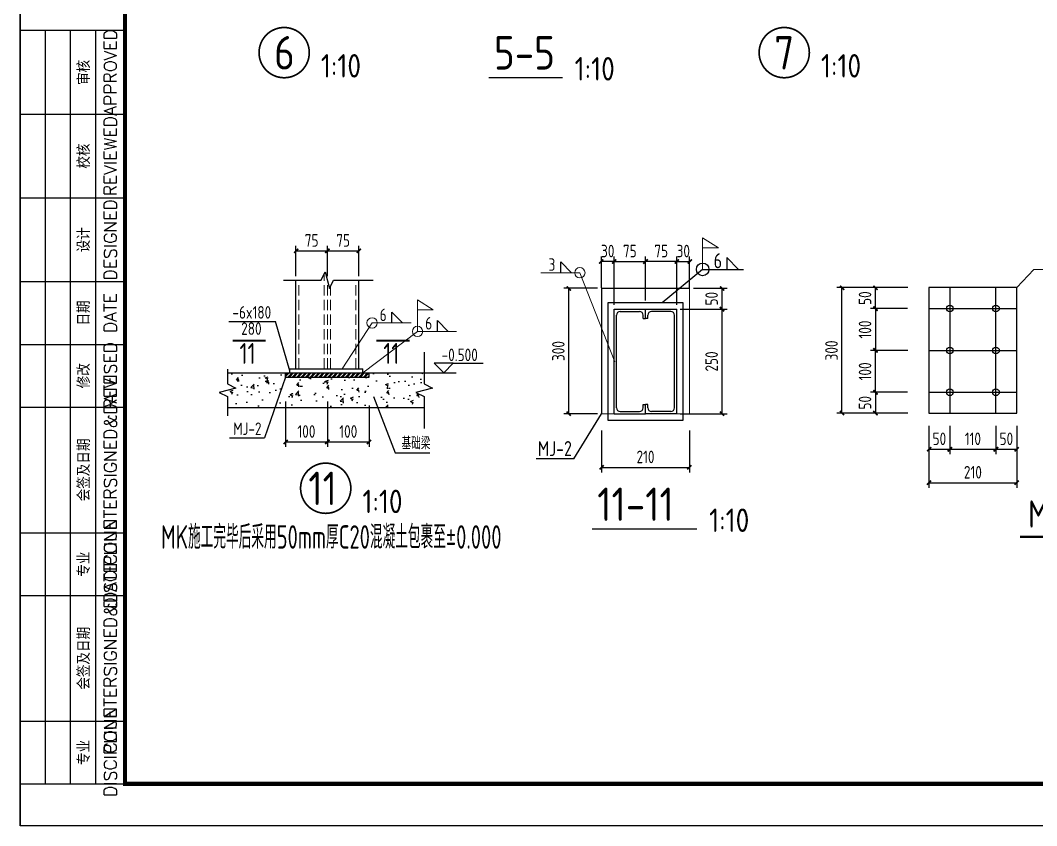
# Model space of a CAD drawing. Header units: millimetres. Extents: x 865974 to 875117, y 40174 to 44891.
# Drawn here: x 868814 to 869056.8, y 40173.6 to 40366 of the extents above; entities that cross this region are included whole.
import ezdxf
from ezdxf.enums import TextEntityAlignment as Align

# ---------------------------------------------------------------- set-up
doc = ezdxf.new("R2010")
doc.units = ezdxf.units.MM
doc.header["$LTSCALE"] = 1000
doc.header["$MEASUREMENT"] = 0
doc.linetypes.add('( Hidden )', pattern=[0.375, 0.25, -0.125])
doc.linetypes.add('DASH', pattern=[0.35, 0.25, -0.1])
for name, color, linetype, lineweight in [('1', 4, 'Continuous', 70), ('LZ', 64, 'Continuous', 9), ('数字', 3, 'Continuous', 9), ('细实线', 1, 'Continuous', 20)]:
    doc.layers.add(name, color=color, linetype=linetype, lineweight=lineweight)
for name, color, linetype in [('10', 7, 'Continuous'), ('D1', 112, 'Continuous'), ('D2', 6, 'Continuous'), ('DIM', 7, 'Continuous'), ('GJ', 6, 'Continuous'), ('M_Prof', 2, 'Continuous'), ('PUB_DIM', 3, 'Continuous'), ('THIN', 7, 'Continuous'), ('尺寸标注', 7, 'Continuous'), ('文字', 7, 'Continuous'), ('柱子', 8, 'Continuous'), ('标注', 7, 'Continuous'), ('桩', 6, 'Continuous')]:
    doc.layers.add(name, color=color, linetype=linetype)
doc.styles.add('ECEC_TK', font='txt_l.shx', dxfattribs={"bigfont": 'hztxt_l.shx'})
doc.styles.add('GBHZ', font='gbenor.shx', dxfattribs={"width": 0.9, "bigfont": 'gbcbig.shx'})
doc.dimstyles.new('Y10', dxfattribs={"dimscale": 0, "dimtxt": 3, "dimasz": 0.01, "dimexe": 1.2, "dimexo": 1, "dimgap": 1, "dimtad": 1, "dimdec": 0, "dimlfac": 10, "dimzin": 0, "dimdsep": 46, "dimtxsty": 'GBHZ', "dimblk1": 'DX', "dimblk2": 'DX', "dimsah": 1, "dimcen": 0.09, "dimdle": 1, "dimadec": 0, "dimazin": 0, "dimtfac": 1, "dimtdec": 0, "dimtix": 1, "dimtmove": 2, "dimatfit": 3, "dimldrblk": 'DX', "dimfxl": 0, "dimtolj": 1, "dimtzin": 0, "dimarcsym": 0})

# ---------------------------------------------------------------- blocks, each defined once
blk = doc.blocks.new('DX')
at = {"color": 0, "linetype": 'ByBlock', "const_width": 40}
blk.add_lwpolyline([(-54, -51), (46, 49)], dxfattribs=at)
blk = doc.blocks.new('*D466')
at = {"layer": 'Defpoints', "color": 0, "transparency": 16777216}
for p in [(869018.28, 40302.13), (869026.94, 40302.13), (869026.94, 40297.13)]:
    blk.add_point(p, dxfattribs=at)
at = {"layer": 'DIM', "color": 0, "lineweight": -2, "transparency": 16777216}
for p, q in [((869025.94, 40302.13), (869017.08, 40302.13)), ((869018.28, 40297.14), (869018.28, 40302.12)), ((869025.94, 40297.13), (869017.08, 40297.13))]:
    blk.add_line(p, q, dxfattribs=at)
at = {"layer": 'DIM', "color": 0, "lineweight": -2, "transparency": 16777216, "xscale": 0.01, "yscale": 0.01, "zscale": 0.01}
for p, rotation in [((869018.28, 40302.13), 90), ((869018.28, 40297.13), 270)]:
    blk.add_blockref('DX', p, dxfattribs=dict(at, rotation=rotation))
at = {"layer": 'DIM', "color": 0, "transparency": 16777216, "insert": (869015.78, 40299.63), "char_height": 3, "attachment_point": 5, "rotation": 90, "style": 'GBHZ'}
blk.add_mtext('\\A1;50', dxfattribs=at)
blk = doc.blocks.new('*D467')
at = {"layer": 'Defpoints', "color": 0, "transparency": 16777216}
for p in [(869026.94, 40297.13), (869018.28, 40287.13), (869027, 40287.13)]:
    blk.add_point(p, dxfattribs=at)
at = {"layer": 'DIM', "color": 0, "lineweight": -2, "transparency": 16777216}
for p, q in [((869025.94, 40297.13), (869017.08, 40297.13)), ((869018.28, 40297.12), (869018.28, 40287.14)), ((869026, 40287.13), (869017.08, 40287.13))]:
    blk.add_line(p, q, dxfattribs=at)
at = {"layer": 'DIM', "color": 0, "lineweight": -2, "transparency": 16777216, "xscale": 0.01, "yscale": 0.01, "zscale": 0.01}
for p, rotation in [((869018.28, 40297.13), 90), ((869018.28, 40287.13), 270)]:
    blk.add_blockref('DX', p, dxfattribs=dict(at, rotation=rotation))
at = {"layer": 'DIM', "color": 0, "transparency": 16777216, "insert": (869015.78, 40292.13), "char_height": 3, "attachment_point": 5, "rotation": 90, "style": 'GBHZ'}
blk.add_mtext('\\A1;100', dxfattribs=at)
blk = doc.blocks.new('*D468')
at = {"layer": 'Defpoints', "color": 0, "transparency": 16777216}
for p in [(869026.94, 40277.13), (869018.28, 40272.13), (869026.94, 40272.13)]:
    blk.add_point(p, dxfattribs=at)
at = {"layer": 'DIM', "color": 0, "lineweight": -2, "transparency": 16777216}
for p, q in [((869025.94, 40277.13), (869017.08, 40277.13)), ((869018.28, 40277.12), (869018.28, 40272.14)), ((869025.94, 40272.13), (869017.08, 40272.13))]:
    blk.add_line(p, q, dxfattribs=at)
at = {"layer": 'DIM', "color": 0, "lineweight": -2, "transparency": 16777216, "xscale": 0.01, "yscale": 0.01, "zscale": 0.01}
for p, rotation in [((869018.28, 40277.13), 90), ((869018.28, 40272.13), 270)]:
    blk.add_blockref('DX', p, dxfattribs=dict(at, rotation=rotation))
at = {"layer": 'DIM', "color": 0, "transparency": 16777216, "insert": (869015.78, 40274.63), "char_height": 3, "attachment_point": 5, "rotation": 90, "style": 'GBHZ'}
blk.add_mtext('\\A1;50', dxfattribs=at)
blk = doc.blocks.new('*D469')
at = {"layer": 'Defpoints', "color": 0, "transparency": 16777216}
for p in [(869031.04, 40270.11), (869052.04, 40270.11), (869052.04, 40255.52)]:
    blk.add_point(p, dxfattribs=at)
at = {"layer": 'DIM', "color": 0, "lineweight": -2, "transparency": 16777216}
for p, q in [((869031.04, 40269.11), (869031.04, 40254.32)), ((869052.04, 40269.11), (869052.04, 40254.32)), ((869031.05, 40255.52), (869052.03, 40255.52))]:
    blk.add_line(p, q, dxfattribs=at)
at = {"layer": 'DIM', "color": 0, "lineweight": -2, "transparency": 16777216, "xscale": 0.01, "yscale": 0.01, "zscale": 0.01, "rotation": 180}
blk.add_blockref('DX', (869031.04, 40255.52), dxfattribs=at)
at = {"layer": 'DIM', "color": 0, "lineweight": -2, "transparency": 16777216, "xscale": 0.01, "yscale": 0.01, "zscale": 0.01}
blk.add_blockref('DX', (869052.04, 40255.52), dxfattribs=at)
at = {"layer": 'DIM', "color": 0, "transparency": 16777216, "insert": (869041.54, 40258.02), "char_height": 3, "attachment_point": 5, "style": 'GBHZ'}
blk.add_mtext('\\A1;210', dxfattribs=at)
blk = doc.blocks.new('*D470')
at = {"layer": 'Defpoints', "color": 0, "transparency": 16777216}
for p in [(869047.04, 40270.11), (869052.04, 40270.11), (869052.04, 40263.52)]:
    blk.add_point(p, dxfattribs=at)
at = {"layer": 'DIM', "color": 0, "lineweight": -2, "transparency": 16777216}
for p, q in [((869047.04, 40269.11), (869047.04, 40262.32)), ((869052.04, 40269.11), (869052.04, 40262.32)), ((869047.05, 40263.52), (869052.03, 40263.52))]:
    blk.add_line(p, q, dxfattribs=at)
at = {"layer": 'DIM', "color": 0, "lineweight": -2, "transparency": 16777216, "xscale": 0.01, "yscale": 0.01, "zscale": 0.01, "rotation": 180}
blk.add_blockref('DX', (869047.04, 40263.52), dxfattribs=at)
at = {"layer": 'DIM', "color": 0, "lineweight": -2, "transparency": 16777216, "xscale": 0.01, "yscale": 0.01, "zscale": 0.01}
blk.add_blockref('DX', (869052.04, 40263.52), dxfattribs=at)
at = {"layer": 'DIM', "color": 0, "transparency": 16777216, "insert": (869049.54, 40266.02), "char_height": 3, "attachment_point": 5, "style": 'GBHZ'}
blk.add_mtext('\\A1;50', dxfattribs=at)
blk = doc.blocks.new('*D471')
at = {"layer": 'Defpoints', "color": 0, "transparency": 16777216}
for p in [(869036.04, 40270.11), (869047.04, 40270.05), (869047.04, 40263.52)]:
    blk.add_point(p, dxfattribs=at)
at = {"layer": 'DIM', "color": 0, "lineweight": -2, "transparency": 16777216}
for p, q in [((869036.04, 40269.11), (869036.04, 40262.32)), ((869047.04, 40269.05), (869047.04, 40262.32)), ((869036.05, 40263.52), (869047.03, 40263.52))]:
    blk.add_line(p, q, dxfattribs=at)
at = {"layer": 'DIM', "color": 0, "lineweight": -2, "transparency": 16777216, "xscale": 0.01, "yscale": 0.01, "zscale": 0.01, "rotation": 180}
blk.add_blockref('DX', (869036.04, 40263.52), dxfattribs=at)
at = {"layer": 'DIM', "color": 0, "lineweight": -2, "transparency": 16777216, "xscale": 0.01, "yscale": 0.01, "zscale": 0.01}
blk.add_blockref('DX', (869047.04, 40263.52), dxfattribs=at)
at = {"layer": 'DIM', "color": 0, "transparency": 16777216, "insert": (869041.54, 40266.02), "char_height": 3, "attachment_point": 5, "style": 'GBHZ'}
blk.add_mtext('\\A1;110', dxfattribs=at)
blk = doc.blocks.new('*D472')
at = {"layer": 'Defpoints', "color": 0, "transparency": 16777216}
for p in [(869031.04, 40270.11), (869036.04, 40270.11), (869036.04, 40263.52)]:
    blk.add_point(p, dxfattribs=at)
at = {"layer": 'DIM', "color": 0, "lineweight": -2, "transparency": 16777216}
for p, q in [((869031.04, 40269.11), (869031.04, 40262.32)), ((869036.04, 40269.11), (869036.04, 40262.32)), ((869031.05, 40263.52), (869036.03, 40263.52))]:
    blk.add_line(p, q, dxfattribs=at)
at = {"layer": 'DIM', "color": 0, "lineweight": -2, "transparency": 16777216, "xscale": 0.01, "yscale": 0.01, "zscale": 0.01, "rotation": 180}
blk.add_blockref('DX', (869031.04, 40263.52), dxfattribs=at)
at = {"layer": 'DIM', "color": 0, "lineweight": -2, "transparency": 16777216, "xscale": 0.01, "yscale": 0.01, "zscale": 0.01}
blk.add_blockref('DX', (869036.04, 40263.52), dxfattribs=at)
at = {"layer": 'DIM', "color": 0, "transparency": 16777216, "insert": (869033.54, 40266.02), "char_height": 3, "attachment_point": 5, "style": 'GBHZ'}
blk.add_mtext('\\A1;50', dxfattribs=at)
blk = doc.blocks.new('*D475')
at = {"layer": 'Defpoints', "color": 0, "transparency": 16777216}
for p in [(869010.28, 40302.13), (869027, 40302.13), (869027, 40272.13)]:
    blk.add_point(p, dxfattribs=at)
at = {"layer": 'DIM', "color": 0, "lineweight": -2, "transparency": 16777216}
for p, q in [((869026, 40302.13), (869009.08, 40302.13)), ((869010.28, 40272.14), (869010.28, 40302.12)), ((869026, 40272.13), (869009.08, 40272.13))]:
    blk.add_line(p, q, dxfattribs=at)
at = {"layer": 'DIM', "color": 0, "lineweight": -2, "transparency": 16777216, "xscale": 0.01, "yscale": 0.01, "zscale": 0.01}
for p, rotation in [((869010.28, 40302.13), 90), ((869010.28, 40272.13), 270)]:
    blk.add_blockref('DX', p, dxfattribs=dict(at, rotation=rotation))
at = {"layer": 'DIM', "color": 0, "transparency": 16777216, "insert": (869007.78, 40287.13), "char_height": 3, "attachment_point": 5, "rotation": 90, "style": 'GBHZ'}
blk.add_mtext('\\A1;300', dxfattribs=at)
blk = doc.blocks.new('*D424')
at = {"layer": 'Defpoints', "color": 0, "transparency": 16777216}
for p in [(868887.36, 40275.97), (868897.36, 40274.97), (868897.36, 40265.27)]:
    blk.add_point(p, dxfattribs=at)
at = {"layer": 'DIM', "color": 0, "lineweight": -2, "transparency": 16777216}
for p, q in [((868887.36, 40274.97), (868887.36, 40264.07)), ((868897.36, 40273.97), (868897.36, 40264.07)), ((868887.37, 40265.27), (868897.35, 40265.27))]:
    blk.add_line(p, q, dxfattribs=at)
at = {"layer": 'DIM', "color": 0, "lineweight": -2, "transparency": 16777216, "xscale": 0.01, "yscale": 0.01, "zscale": 0.01, "rotation": 180}
blk.add_blockref('DX', (868887.36, 40265.27), dxfattribs=at)
at = {"layer": 'DIM', "color": 0, "lineweight": -2, "transparency": 16777216, "xscale": 0.01, "yscale": 0.01, "zscale": 0.01}
blk.add_blockref('DX', (868897.36, 40265.27), dxfattribs=at)
at = {"layer": 'DIM', "color": 0, "transparency": 16777216, "insert": (868892.36, 40267.77), "char_height": 3, "attachment_point": 5, "style": 'GBHZ'}
blk.add_mtext('\\A1;100', dxfattribs=at)
blk = doc.blocks.new('*D425')
at = {"layer": 'Defpoints', "color": 0, "transparency": 16777216}
for p in [(868877.36, 40275.97), (868887.36, 40275.97), (868887.36, 40265.27)]:
    blk.add_point(p, dxfattribs=at)
at = {"layer": 'DIM', "color": 0, "lineweight": -2, "transparency": 16777216}
for p, q in [((868877.36, 40274.97), (868877.36, 40264.07)), ((868887.36, 40274.97), (868887.36, 40264.07)), ((868877.37, 40265.27), (868887.35, 40265.27))]:
    blk.add_line(p, q, dxfattribs=at)
at = {"layer": 'DIM', "color": 0, "lineweight": -2, "transparency": 16777216, "xscale": 0.01, "yscale": 0.01, "zscale": 0.01, "rotation": 180}
blk.add_blockref('DX', (868877.36, 40265.27), dxfattribs=at)
at = {"layer": 'DIM', "color": 0, "lineweight": -2, "transparency": 16777216, "xscale": 0.01, "yscale": 0.01, "zscale": 0.01}
blk.add_blockref('DX', (868887.36, 40265.27), dxfattribs=at)
at = {"layer": 'DIM', "color": 0, "transparency": 16777216, "insert": (868882.36, 40267.77), "char_height": 3, "attachment_point": 5, "style": 'GBHZ'}
blk.add_mtext('\\A1;100', dxfattribs=at)
blk = doc.blocks.new('*D426')
at = {"layer": 'Defpoints', "color": 0, "transparency": 16777216}
for p in [(868894.91, 40310.92), (868887.36, 40303.89), (868894.91, 40303.89)]:
    blk.add_point(p, dxfattribs=at)
at = {"layer": 'DIM', "color": 0, "lineweight": -2, "transparency": 16777216}
for p, q in [((868887.36, 40304.89), (868887.36, 40312.12)), ((868887.37, 40310.92), (868894.9, 40310.92)), ((868894.91, 40304.89), (868894.91, 40312.12))]:
    blk.add_line(p, q, dxfattribs=at)
at = {"layer": 'DIM', "color": 0, "lineweight": -2, "transparency": 16777216, "xscale": 0.01, "yscale": 0.01, "zscale": 0.01, "rotation": 180}
blk.add_blockref('DX', (868887.36, 40310.92), dxfattribs=at)
at = {"layer": 'DIM', "color": 0, "lineweight": -2, "transparency": 16777216, "xscale": 0.01, "yscale": 0.01, "zscale": 0.01}
blk.add_blockref('DX', (868894.91, 40310.92), dxfattribs=at)
at = {"layer": 'DIM', "color": 0, "transparency": 16777216, "insert": (868891.14, 40313.42), "char_height": 3, "attachment_point": 5, "style": 'GBHZ'}
blk.add_mtext('\\A1;75', dxfattribs=at)
blk = doc.blocks.new('*D427')
at = {"layer": 'Defpoints', "color": 0, "transparency": 16777216}
for p in [(868887.36, 40310.92), (868879.86, 40303.89), (868887.36, 40303.89)]:
    blk.add_point(p, dxfattribs=at)
at = {"layer": 'DIM', "color": 0, "lineweight": -2, "transparency": 16777216}
for p, q in [((868879.86, 40304.89), (868879.86, 40312.12)), ((868879.87, 40310.92), (868887.35, 40310.92)), ((868887.36, 40304.89), (868887.36, 40312.12))]:
    blk.add_line(p, q, dxfattribs=at)
at = {"layer": 'DIM', "color": 0, "lineweight": -2, "transparency": 16777216, "xscale": 0.01, "yscale": 0.01, "zscale": 0.01, "rotation": 180}
blk.add_blockref('DX', (868879.86, 40310.92), dxfattribs=at)
at = {"layer": 'DIM', "color": 0, "lineweight": -2, "transparency": 16777216, "xscale": 0.01, "yscale": 0.01, "zscale": 0.01}
blk.add_blockref('DX', (868887.36, 40310.92), dxfattribs=at)
at = {"layer": 'DIM', "color": 0, "transparency": 16777216, "insert": (868883.61, 40313.42), "char_height": 3, "attachment_point": 5, "style": 'GBHZ'}
blk.add_mtext('\\A1;75', dxfattribs=at)
blk = doc.blocks.new('*D428')
at = {"layer": 'Defpoints', "color": 0, "transparency": 16777216}
for p in [(868963.35, 40308.38), (868963.35, 40298.06), (868970.85, 40296.99)]:
    blk.add_point(p, dxfattribs=at)
at = {"layer": 'DIM', "color": 0, "lineweight": -2, "transparency": 16777216}
for p, q in [((868963.35, 40299.06), (868963.35, 40309.58)), ((868970.84, 40308.38), (868963.36, 40308.38)), ((868970.85, 40297.99), (868970.85, 40309.58))]:
    blk.add_line(p, q, dxfattribs=at)
at = {"layer": 'DIM', "color": 0, "lineweight": -2, "transparency": 16777216, "xscale": 0.01, "yscale": 0.01, "zscale": 0.01, "rotation": 180}
blk.add_blockref('DX', (868963.35, 40308.38), dxfattribs=at)
at = {"layer": 'DIM', "color": 0, "lineweight": -2, "transparency": 16777216, "xscale": 0.01, "yscale": 0.01, "zscale": 0.01}
blk.add_blockref('DX', (868970.85, 40308.38), dxfattribs=at)
at = {"layer": 'DIM', "color": 0, "transparency": 16777216, "insert": (868967.1, 40310.88), "char_height": 3, "attachment_point": 5, "style": 'GBHZ'}
blk.add_mtext('\\A1;75', dxfattribs=at)
blk = doc.blocks.new('*D429')
at = {"layer": 'Defpoints', "color": 0, "transparency": 16777216}
for p in [(868952.8, 40308.38), (868952.8, 40301.06), (868955.85, 40296.99)]:
    blk.add_point(p, dxfattribs=at)
at = {"layer": 'DIM', "color": 0, "lineweight": -2, "transparency": 16777216}
for p, q in [((868952.79, 40308.38), (868952.78, 40308.38)), ((868952.8, 40302.06), (868952.8, 40309.58)), ((868955.85, 40308.38), (868952.8, 40308.38)), ((868955.85, 40297.99), (868955.85, 40309.58)), ((868955.86, 40308.38), (868955.87, 40308.38))]:
    blk.add_line(p, q, dxfattribs=at)
at = {"layer": 'DIM', "color": 0, "lineweight": -2, "transparency": 16777216, "xscale": 0.01, "yscale": 0.01, "zscale": 0.01}
blk.add_blockref('DX', (868952.8, 40308.38), dxfattribs=at)
at = {"layer": 'DIM', "color": 0, "lineweight": -2, "transparency": 16777216, "xscale": 0.01, "yscale": 0.01, "zscale": 0.01, "rotation": 180}
blk.add_blockref('DX', (868955.85, 40308.38), dxfattribs=at)
at = {"layer": 'DIM', "color": 0, "transparency": 16777216, "insert": (868954.33, 40310.88), "char_height": 3, "attachment_point": 5, "style": 'GBHZ'}
blk.add_mtext('\\A1;30', dxfattribs=at)
blk = doc.blocks.new('*D430')
at = {"layer": 'Defpoints', "color": 0, "transparency": 16777216}
for p in [(868945.03, 40301.99), (868952.85, 40301.99), (868952.85, 40271.99)]:
    blk.add_point(p, dxfattribs=at)
at = {"layer": 'DIM', "color": 0, "lineweight": -2, "transparency": 16777216}
for p, q in [((868951.85, 40301.99), (868943.83, 40301.99)), ((868945.03, 40272), (868945.03, 40301.98)), ((868951.85, 40271.99), (868943.83, 40271.99))]:
    blk.add_line(p, q, dxfattribs=at)
at = {"layer": 'DIM', "color": 0, "lineweight": -2, "transparency": 16777216, "xscale": 0.01, "yscale": 0.01, "zscale": 0.01}
for p, rotation in [((868945.03, 40301.99), 90), ((868945.03, 40271.99), 270)]:
    blk.add_blockref('DX', p, dxfattribs=dict(at, rotation=rotation))
at = {"layer": 'DIM', "color": 0, "transparency": 16777216, "insert": (868942.53, 40286.99), "char_height": 3, "attachment_point": 5, "rotation": 90, "style": 'GBHZ'}
blk.add_mtext('\\A1;300', dxfattribs=at)
blk = doc.blocks.new('*D431')
at = {"layer": 'Defpoints', "color": 0, "transparency": 16777216}
for p in [(868963.35, 40308.38), (868955.85, 40296.99), (868963.35, 40298.06)]:
    blk.add_point(p, dxfattribs=at)
at = {"layer": 'DIM', "color": 0, "lineweight": -2, "transparency": 16777216}
for p, q in [((868955.85, 40297.99), (868955.85, 40309.58)), ((868955.86, 40308.38), (868963.34, 40308.38)), ((868963.35, 40299.06), (868963.35, 40309.58))]:
    blk.add_line(p, q, dxfattribs=at)
at = {"layer": 'DIM', "color": 0, "lineweight": -2, "transparency": 16777216, "xscale": 0.01, "yscale": 0.01, "zscale": 0.01, "rotation": 180}
blk.add_blockref('DX', (868955.85, 40308.38), dxfattribs=at)
at = {"layer": 'DIM', "color": 0, "lineweight": -2, "transparency": 16777216, "xscale": 0.01, "yscale": 0.01, "zscale": 0.01}
blk.add_blockref('DX', (868963.35, 40308.38), dxfattribs=at)
at = {"layer": 'DIM', "color": 0, "transparency": 16777216, "insert": (868959.6, 40310.88), "char_height": 3, "attachment_point": 5, "style": 'GBHZ'}
blk.add_mtext('\\A1;75', dxfattribs=at)
blk = doc.blocks.new('*D432')
at = {"layer": 'Defpoints', "color": 0, "transparency": 16777216}
for p in [(868973.89, 40308.38), (868973.89, 40301.06), (868970.85, 40296.99)]:
    blk.add_point(p, dxfattribs=at)
at = {"layer": 'DIM', "color": 0, "lineweight": -2, "transparency": 16777216}
for p, q in [((868970.84, 40308.38), (868970.83, 40308.38)), ((868970.85, 40297.99), (868970.85, 40309.58)), ((868970.85, 40308.38), (868973.89, 40308.38)), ((868973.89, 40302.06), (868973.89, 40309.58)), ((868973.9, 40308.38), (868973.91, 40308.38))]:
    blk.add_line(p, q, dxfattribs=at)
at = {"layer": 'DIM', "color": 0, "lineweight": -2, "transparency": 16777216, "xscale": 0.01, "yscale": 0.01, "zscale": 0.01}
blk.add_blockref('DX', (868970.85, 40308.38), dxfattribs=at)
at = {"layer": 'DIM', "color": 0, "lineweight": -2, "transparency": 16777216, "xscale": 0.01, "yscale": 0.01, "zscale": 0.01, "rotation": 180}
blk.add_blockref('DX', (868973.89, 40308.38), dxfattribs=at)
at = {"layer": 'DIM', "color": 0, "transparency": 16777216, "insert": (868972.37, 40310.88), "char_height": 3, "attachment_point": 5, "style": 'GBHZ'}
blk.add_mtext('\\A1;30', dxfattribs=at)
blk = doc.blocks.new('*D379')
at = {"layer": 'Defpoints', "color": 0, "transparency": 16777216}
for p in [(868970.65, 40296.99), (868981.64, 40296.99), (868970.65, 40271.99)]:
    blk.add_point(p, dxfattribs=at)
at = {"layer": 'DIM', "color": 0, "lineweight": -2, "transparency": 16777216}
for p, q in [((868971.65, 40296.99), (868982.84, 40296.99)), ((868981.64, 40272), (868981.64, 40296.98)), ((868971.65, 40271.99), (868982.84, 40271.99))]:
    blk.add_line(p, q, dxfattribs=at)
at = {"layer": 'DIM', "color": 0, "lineweight": -2, "transparency": 16777216, "xscale": 0.01, "yscale": 0.01, "zscale": 0.01}
for p, rotation in [((868981.64, 40296.99), 90), ((868981.64, 40271.99), 270)]:
    blk.add_blockref('DX', p, dxfattribs=dict(at, rotation=rotation))
at = {"layer": 'DIM', "color": 0, "transparency": 16777216, "insert": (868979.14, 40284.49), "char_height": 3, "attachment_point": 5, "rotation": 90, "style": 'GBHZ'}
blk.add_mtext('\\A1;250', dxfattribs=at)
blk = doc.blocks.new('*D380')
at = {"layer": 'Defpoints', "color": 0, "transparency": 16777216}
for p in [(868973.85, 40301.99), (868981.64, 40301.99), (868970.65, 40296.99)]:
    blk.add_point(p, dxfattribs=at)
at = {"layer": 'DIM', "color": 0, "lineweight": -2, "transparency": 16777216}
for p, q in [((868974.85, 40301.99), (868982.84, 40301.99)), ((868981.64, 40297), (868981.64, 40301.98)), ((868971.65, 40296.99), (868982.84, 40296.99))]:
    blk.add_line(p, q, dxfattribs=at)
at = {"layer": 'DIM', "color": 0, "lineweight": -2, "transparency": 16777216, "xscale": 0.01, "yscale": 0.01, "zscale": 0.01}
for p, rotation in [((868981.64, 40301.99), 90), ((868981.64, 40296.99), 270)]:
    blk.add_blockref('DX', p, dxfattribs=dict(at, rotation=rotation))
at = {"layer": 'DIM', "color": 0, "transparency": 16777216, "insert": (868979.14, 40299.49), "char_height": 3, "attachment_point": 5, "rotation": 90, "style": 'GBHZ'}
blk.add_mtext('\\A1;50', dxfattribs=at)
blk = doc.blocks.new('*D381')
at = {"layer": 'Defpoints', "color": 0, "transparency": 16777216}
for p in [(869018.28, 40287.13), (869027, 40287.13), (869026.94, 40277.13)]:
    blk.add_point(p, dxfattribs=at)
at = {"layer": 'DIM', "color": 0, "lineweight": -2, "transparency": 16777216}
for p, q in [((869026, 40287.13), (869017.08, 40287.13)), ((869018.28, 40277.14), (869018.28, 40287.12)), ((869025.94, 40277.13), (869017.08, 40277.13))]:
    blk.add_line(p, q, dxfattribs=at)
at = {"layer": 'DIM', "color": 0, "lineweight": -2, "transparency": 16777216, "xscale": 0.01, "yscale": 0.01, "zscale": 0.01}
for p, rotation in [((869018.28, 40287.13), 90), ((869018.28, 40277.13), 270)]:
    blk.add_blockref('DX', p, dxfattribs=dict(at, rotation=rotation))
at = {"layer": 'DIM', "color": 0, "transparency": 16777216, "insert": (869015.78, 40282.13), "char_height": 3, "attachment_point": 5, "rotation": 90, "style": 'GBHZ'}
blk.add_mtext('\\A1;100', dxfattribs=at)
blk = doc.blocks.new('*D382')
at = {"layer": 'Defpoints', "color": 0, "transparency": 16777216}
for p in [(868952.85, 40268.99), (868973.85, 40268.99), (868973.85, 40259.19)]:
    blk.add_point(p, dxfattribs=at)
at = {"layer": 'DIM', "color": 0, "lineweight": -2, "transparency": 16777216}
for p, q in [((868952.85, 40267.99), (868952.85, 40257.99)), ((868973.85, 40267.99), (868973.85, 40257.99)), ((868952.86, 40259.19), (868973.84, 40259.19))]:
    blk.add_line(p, q, dxfattribs=at)
at = {"layer": 'DIM', "color": 0, "lineweight": -2, "transparency": 16777216, "xscale": 0.01, "yscale": 0.01, "zscale": 0.01, "rotation": 180}
blk.add_blockref('DX', (868952.85, 40259.19), dxfattribs=at)
at = {"layer": 'DIM', "color": 0, "lineweight": -2, "transparency": 16777216, "xscale": 0.01, "yscale": 0.01, "zscale": 0.01}
blk.add_blockref('DX', (868973.85, 40259.19), dxfattribs=at)
at = {"layer": 'DIM', "color": 0, "transparency": 16777216, "insert": (868963.35, 40261.69), "char_height": 3, "attachment_point": 5, "style": 'GBHZ'}
blk.add_mtext('\\A1;210', dxfattribs=at)
blk = doc.blocks.new('FGERE')
at = {"layer": 'M_Prof'}
for p, q in [((869429.15, 40335.24), (869436.64, 40335.24)), ((869429.15, 40310.24), (869429.15, 40335.24)), ((869436.64, 40335.24), (869444.14, 40335.24)), ((869436.64, 40332.98), (869436.64, 40335.24)), ((869436.64, 40332.98), (869436.64, 40335.24)), ((869444.14, 40310.24), (869444.14, 40335.24)), ((869429.71, 40311.7), (869429.71, 40333.77)), ((869430.61, 40334.67), (869435.18, 40334.67)), ((869436.08, 40332.98), (869436.08, 40333.77)), ((869436.08, 40332.98), (869436.64, 40332.98)), ((869437.21, 40332.98), (869436.64, 40332.98)), ((869437.21, 40332.98), (869437.21, 40333.77)), ((869442.68, 40334.67), (869438.11, 40334.67)), ((869443.58, 40311.7), (869443.58, 40333.77)), ((869430.61, 40310.8), (869435.18, 40310.8)), ((869436.08, 40311.7), (869436.08, 40312.49)), ((869436.08, 40312.49), (869436.64, 40312.49)), ((869437.21, 40312.49), (869436.64, 40312.49)), ((869436.64, 40310.24), (869436.64, 40312.49)), ((869436.64, 40310.24), (869436.64, 40312.49)), ((869437.21, 40311.7), (869437.21, 40312.49)), ((869442.68, 40310.8), (869438.11, 40310.8)), ((869429.15, 40310.24), (869436.64, 40310.24)), ((869444.14, 40310.24), (869436.64, 40310.24))]:
    blk.add_line(p, q, dxfattribs=at)
for centre, start, end in [((869430.61, 40333.77), 90, 180), ((869435.18, 40333.77), 0, 90), ((869438.11, 40333.77), 90, 180), ((869442.68, 40333.77), 0, 90), ((869430.61, 40311.7), 180, 270), ((869435.18, 40311.7), 270, 0), ((869438.11, 40311.7), 180, 270), ((869442.68, 40311.7), 270, 0)]:
    blk.add_arc(centre, 0.902, start, end, dxfattribs=at)

msp = doc.modelspace()

# ---------------------------------------------------------------- hatches: boundary and pattern name
at = {"layer": '柱子'}
h = msp.add_hatch(dxfattribs=at)
h.set_pattern_fill('AR-CONC', color=256, style=0)
h.set_pattern_definition([(50, (390088.844, 102052.875), (7.172601826, -0.62752135), [0.75, -8.25]), (355, (390088.844, 102052.875), (-1.38751334, 7.52192134), [0.6, -6.6]), (100.4514, (390089.4416, 102052.823), (5.78509382, 6.89439542), [0.6374019, -7.01142112]), (46.1842, (390088.844, 102054.875), (10.67241049, -1.65519014), [1.125, -12.375]), (96.6356, (390089.733, 102054.737), (9.34662706, 9.7411787), [0.95610288, -10.51713]), (351.1842, (390088.844, 102054.875), (9.34661945, 9.741186), [0.9, -9.9]), (21, (390089.844, 102054.375), (5.96907052, -4.02618891), [0.75, -8.25]), (326, (390089.844, 102054.375), (2.43315332, 7.25150045), [0.6, -6.6]), (71.4514, (390090.341, 102054.04), (8.40222629, 3.22530497), [0.6374019, -7.01142112]), (37.5, (390088.844, 102052.8753), (0.121598553, 3.328938538), [0, -6.52, 0, -6.7, 0, -6.625]), (7.5, (390088.844, 102052.8753), (2.630695374, 3.94411712), [0, -3.82, 0, -6.37, 0, -2.525]), (327.5, (390086.614, 102052.8753), (5.338224362, -0.225548717), [0, -2.5, 0, -7.8, 0, -10.35]), (317.5, (390085.614, 102052.8753), (5.831861693, 1.001049823), [0, -3.25, 0, -5.18, 0, -7.35])])
h.paths.add_polyline_path([(868877.362, 40280.746), (868877.362, 40281.746), (868863.503, 40281.746), (868863.503, 40279.118), (868865.503, 40278.118), (868861.503, 40277.118), (868863.503, 40276.118), (868863.503, 40273.49), (868910.494, 40273.49), (868910.494, 40276.118), (868908.494, 40277.118), (868912.494, 40278.118), (868910.494, 40279.118), (868910.494, 40281.746), (868897.362, 40281.746), (868897.362, 40280.746)])
h = msp.add_hatch(dxfattribs=at)
h.set_pattern_fill('ANSI32', color=256, scale=2, style=0)
h.set_pattern_definition([(45, (390088.8439, 102052.8753), (-0.5303300859, 0.5303300859), []), (45, (390089.19745, 102052.8753), (-0.5303300859, 0.5303300859), [])])
h.paths.add_polyline_path([(868897.362, 40280.746), (868897.362, 40281.746), (868877.362, 40281.746), (868877.362, 40280.746)])

# ---------------------------------------------------------------- linework, layer by layer
for p, q in [((868814.031, 40173.578), (868814.031, 40767.578)), ((868814.031, 40767.578), (868814.031, 40173.578)), ((868820.031, 40183.578), (868820.031, 40363.578)), ((868826.031, 40183.578), (868826.031, 40363.578)), ((868832.031, 40183.578), (868832.031, 40363.578)), ((868814.031, 40343.578), (868839.031, 40343.578)), ((868814.031, 40323.578), (868839.031, 40323.578)), ((868814.031, 40303.578), (868839.031, 40303.578)), ((869036.043, 40302.133), (869036.043, 40272.133)), ((869047.043, 40272.133), (869047.043, 40302.133)), ((869031.043, 40297.133), (869052.043, 40297.133)), ((868814.031, 40288.578), (868839.031, 40288.578)), ((869031.043, 40287.133), (869052.043, 40287.133)), ((869031.043, 40277.133), (869052.043, 40277.133)), ((868814.031, 40273.578), (868839.031, 40273.578)), ((868814.031, 40243.578), (868839.031, 40243.578)), ((868814.031, 40228.578), (868839.031, 40228.578)), ((868814.031, 40198.578), (868839.031, 40198.578)), ((869655.031, 40173.578), (868814.031, 40173.578))]:
    msp.add_line(p, q)
at = {"color": 0, "const_width": 1}
msp.add_lwpolyline([(869645.031, 40183.578), (868839.031, 40183.578), (868839.031, 40757.578), (869645.031, 40757.578)], close=True, dxfattribs=at)
at = {"linetype": 'ByBlock', "ltscale": 0.5, "const_width": 0.4}
for points in [[(868871.046, 40358.289, 1), (868883.046, 40358.289, 1)], [(868990.485, 40358.289, 1), (869002.485, 40358.289, 1)], [(868880.967, 40254.204, 1), (868892.967, 40254.204, 1)]]:
    msp.add_lwpolyline(points, format="xyb", close=True, dxfattribs=at)
msp.add_lwpolyline([(868814.031, 40363.578), (868814.031, 40183.578), (868839.031, 40183.578), (868839.031, 40363.578)], close=True)
at = {"const_width": 0.6}
msp.add_lwpolyline([(869052.77, 40242.608), (869072.715, 40242.608)], dxfattribs=at)
at = {"layer": '1', "color": 2, "const_width": 0.48}
for points in [[(868864.735, 40289.48), (868872.657, 40289.48)], [(868899.074, 40289.48), (868906.996, 40289.48)]]:
    msp.add_lwpolyline(points, dxfattribs=at)
at = {"layer": 'D1', "color": 251}
for p, q in [((868943.113, 40308.27), (868945.682, 40305.701)), ((868943.113, 40305.701), (868943.113, 40308.27)), ((868902.776, 40296.265), (868905.345, 40293.696)), ((868902.776, 40293.696), (868902.776, 40296.265)), ((868913.64, 40294.247), (868916.209, 40291.678)), ((868913.64, 40291.678), (868913.64, 40294.247))]:
    msp.add_line(p, q, dxfattribs=at)
at = {"layer": 'D1'}
for p, q in [((868917.447, 40284.05), (868912.839, 40284.05)), ((868912.839, 40284.05), (868915.143, 40281.746)), ((868917.447, 40284.05), (868915.143, 40281.746)), ((868917.447, 40284.05), (868924.563, 40284.05))]:
    msp.add_line(p, q, dxfattribs=at)
msp.add_lwpolyline([(868910.494, 40281.746), (868918.089, 40281.746)], dxfattribs=at)
at = {"layer": 'D2'}
for p, q in [((868879.863, 40282.746), (868879.863, 40303.892)), ((868894.91, 40282.746), (868894.91, 40303.892)), ((868878.363, 40282.746), (868895.86, 40282.746)), ((868878.363, 40281.746), (868878.363, 40282.746)), ((868895.86, 40281.746), (868895.86, 40282.746))]:
    msp.add_line(p, q, dxfattribs=at)
at = {"layer": 'GJ'}
msp.add_lwpolyline([(869052.043, 40272.133), (869052.043, 40302.133), (869031.043, 40302.133), (869031.043, 40272.133)], close=True, dxfattribs=at)
for centre in [(869036.043, 40297.133), (869047.043, 40297.133), (869036.043, 40287.133), (869047.043, 40287.133), (869036.043, 40277.133), (869047.043, 40277.133)]:
    msp.add_circle(centre, 0.8, dxfattribs=at)
at = {"layer": 'LZ'}
for p, q in [((869052.043, 40302.133), (869056.075, 40306.478)), ((869056.075, 40306.478), (869069.289, 40306.478))]:
    msp.add_line(p, q, dxfattribs=at)
at = {"layer": 'LZ', "color": 251, "linetype": 'DASH', "ltscale": 0.01}
for p, q in [((868880.587, 40282.746), (868880.587, 40303.892)), ((868886.638, 40282.746), (868886.638, 40305.445)), ((868887.362, 40282.746), (868887.362, 40303.892)), ((868894.186, 40282.746), (868894.186, 40303.892)), ((868888.085, 40282.746), (868888.085, 40302.34))]:
    msp.add_line(p, q, dxfattribs=at)
at = {"layer": 'THIN'}
for p, q in [((868885.862, 40303.892), (868886.862, 40305.892)), ((868886.862, 40305.892), (868887.862, 40301.892)), ((868876.891, 40303.892), (868885.862, 40303.892)), ((868887.862, 40301.892), (868888.862, 40303.892)), ((868888.862, 40303.892), (868898.306, 40303.892)), ((868910.494, 40286.746), (868910.494, 40279.118)), ((868863.503, 40282.666), (868863.503, 40279.118)), ((868863.503, 40279.118), (868865.503, 40278.118)), ((868910.494, 40279.118), (868912.494, 40278.118)), ((868865.503, 40278.118), (868861.503, 40277.118)), ((868861.503, 40277.118), (868863.503, 40276.118)), ((868912.494, 40278.118), (868908.494, 40277.118)), ((868908.494, 40277.118), (868910.494, 40276.118)), ((868863.503, 40276.118), (868863.503, 40271.517)), ((868910.494, 40276.118), (868910.494, 40268.49))]:
    msp.add_line(p, q, dxfattribs=at)
at = {"layer": '尺寸标注', "color": 6, "linetype": 'ByBlock'}
for p, q in [((868976.992, 40306.495), (868967.349, 40298.49)), ((868946.234, 40261.202), (868952.851, 40271.988)), ((868946.234, 40261.202), (868937.241, 40261.202))]:
    msp.add_line(p, q, dxfattribs=at)
at = {"layer": '尺寸标注', "color": 6, "linetype": 'ByBlock', "const_width": 0.3}
for points in [[(868954.349, 40271.988), (868952.851, 40271.988), (868952.851, 40301.988), (868973.851, 40301.988), (868973.851, 40271.988)], [(868973.851, 40271.988), (868972.349, 40271.988)]]:
    msp.add_lwpolyline(points, dxfattribs=at)
at = {"layer": '尺寸标注', "color": 6, "linetype": '( Hidden )', "ltscale": 0.01, "const_width": 0.3}
msp.add_lwpolyline([(868972.349, 40271.988), (868954.349, 40271.988)], dxfattribs=at)
at = {"layer": '尺寸标注', "color": 6, "linetype": 'ByBlock'}
msp.add_circle((868976.992, 40306.495), 1.5, dxfattribs=at)
at = {"layer": '文字', "color": 6, "const_width": 0.32}
for points in [[(868925.903, 40352.289), (868943.537, 40352.289)], [(868950.572, 40244.432), (868975.667, 40244.432)]]:
    msp.add_lwpolyline(points, dxfattribs=at)
at = {"layer": '柱子'}
for p, q in [((868863.822, 40294.063), (868874.983, 40294.063)), ((868878.363, 40282.246), (868874.983, 40294.063)), ((868863.503, 40281.746), (868910.494, 40281.746)), ((868877.362, 40280.746), (868877.362, 40281.746)), ((868877.362, 40281.746), (868897.362, 40281.746)), ((868897.362, 40280.746), (868897.362, 40281.746)), ((868877.362, 40280.746), (868872.361, 40266.263)), ((868877.362, 40280.746), (868897.362, 40280.746)), ((868898.382, 40276.147), (868903.549, 40262.637)), ((868863.503, 40273.49), (868910.494, 40273.49)), ((868863.999, 40266.263), (868872.361, 40266.263)), ((868903.549, 40262.637), (868911.818, 40262.637))]:
    msp.add_line(p, q, dxfattribs=at)
at = {"layer": '标注'}
msp.add_lwpolyline([(868954.349, 40270.49), (868972.349, 40270.49), (868972.349, 40298.49), (868954.349, 40298.49)], close=True, dxfattribs=at)
at = {"layer": '桩'}
for p, q in [((868982.742, 40309.308), (868985.555, 40306.495)), ((868982.742, 40309.308), (868982.742, 40306.495)), ((868976.992, 40306.495), (868986.723, 40306.495))]:
    msp.add_line(p, q, dxfattribs=at)
at = {"layer": '细实线', "color": 251}
for p, q in [((868976.992, 40306.495), (868976.992, 40314.056)), ((868976.992, 40314.056), (868980.748, 40311.685)), ((868980.748, 40311.685), (868976.992, 40311.685)), ((868938.372, 40305.701), (868947.678, 40305.701)), ((868947.678, 40305.701), (868956.049, 40284.379)), ((868908.9, 40299.239), (868912.656, 40296.868)), ((868908.9, 40291.678), (868908.9, 40299.239)), ((868912.656, 40296.868), (868908.9, 40296.868)), ((868898.035, 40293.696), (868890.864, 40282.746)), ((868898.035, 40293.696), (868907.341, 40293.696)), ((868908.9, 40291.678), (868895.86, 40281.746)), ((868908.9, 40291.678), (868918.205, 40291.678))]:
    msp.add_line(p, q, dxfattribs=at)
for centre in [(868947.678, 40305.701), (868898.035, 40293.696), (868908.9, 40291.678)]:
    msp.add_circle(centre, 1.238, dxfattribs=at)
for points in [[(868976.992, 40311.685), (868976.992, 40314.056), (868980.748, 40311.685), (868976.992, 40311.685)], [(868908.9, 40296.868), (868908.9, 40299.239), (868912.656, 40296.868), (868908.9, 40296.868)]]:
    msp.add_solid(points, dxfattribs=at)

# ---------------------------------------------------------------- block references
at = {"layer": '标注'}
msp.add_blockref('FGERE', (-473.296, -38.247), dxfattribs=at)

# ---------------------------------------------------------------- texts
at = {"style": 'ECEC_TK'}
for s, p in [('APPROVED', (868835.531, 40353.578)), ('审核', (868829.031, 40353.578)), ('REVIEWED', (868835.531, 40333.578)), ('校核', (868829.031, 40333.578)), ('DESIGNED', (868835.531, 40313.578)), ('设计', (868829.031, 40313.578)), ('日期', (868829.031, 40296.078)), ('DATE', (868835.531, 40296.078)), ('REVISED', (868835.531, 40281.078)), ('修改', (868829.031, 40281.078)), ('COUNTERSIGNED&DATE', (868835.531, 40258.578)), ('会签及日期', (868829.031, 40258.578)), ('DISCIPLINE', (868835.531, 40236.078)), ('专业', (868829.031, 40236.078)), ('COUNTERSIGNED&DATE', (868835.531, 40213.578)), ('会签及日期', (868829.031, 40213.578)), ('DISCIPLINE', (868835.531, 40191.078)), ('专业', (868829.031, 40191.078))]:
    msp.add_text(s, height=3, rotation=90, dxfattribs=at).set_placement(p, align=Align.MIDDLE)
at = {"style": 'GBHZ', "width": 0.9}
for s, p in [('6', (868979.643, 40306.756)), ('MJ-2', (868937.639, 40261.872))]:
    msp.add_text(s, height=3.6, dxfattribs=at).set_placement(p)
at = {"layer": '10', "style": 'GBHZ', "width": 0.9}
msp.add_text('MJ-2', height=6.5, dxfattribs=at).set_placement((869054.762, 40244.813))
at = {"layer": 'D1', "style": 'GBHZ', "width": 0.9}
msp.add_text('-0.500', height=3, dxfattribs=at).set_placement((868914.652, 40284.568))
at = {"layer": 'PUB_DIM', "style": 'GBHZ', "width": 0.9}
for p in [(868866.383, 40283.914), (868900.721, 40283.914)]:
    msp.add_text('11', height=5, dxfattribs=at).set_placement(p)
at = {"layer": '数字', "style": 'GBHZ', "width": 0.9}
for s, p in [('3', (868940.203, 40306.148)), ('-6x180', (868864.688, 40294.723)), ('6', (868899.866, 40294.143)), ('280', (868866.774, 40290.85)), ('6', (868910.731, 40292.125)), ('MJ-2', (868864.865, 40266.923)), ('基础梁', (868905.088, 40263.465))]:
    msp.add_text(s, height=3, dxfattribs=at).set_placement(p)
at = {"layer": '文字', "color": 6, "style": 'GBHZ'}
for s, height, p in [('6', 8, (868874.651, 40354.256)), ('5-5', 8, (868927.154, 40354.241)), ('7', 8, (868994.09, 40354.256)), ('1:10', 5.6, (868885.813, 40352.337, -0.009)), ('1:10', 5.6, (868946.417, 40351.62)), ('1:10', 5.6, (869005.251, 40352.337, -0.009)), ('11', 8, (868882.82, 40250.171)), ('1:10', 5.6, (868895.734, 40248.252, -0.009)), ('11-11', 8, (868951.823, 40246.383)), ('1:10', 5.6, (868978.546, 40243.762))]:
    msp.add_text(s, height=height, dxfattribs=at).set_placement(p)
at = {"layer": '文字', "color": 6, "style": 'GBHZ', "width": 0.75}
msp.add_text('MK施工完毕后采用50mm厚C20混凝土包裹至%%P0.000', height=5.6, dxfattribs=at).set_placement((868847.642, 40239.765, -0.009))

# ---------------------------------------------------------------- dimensions: what is measured, and where the dimension line sits
at = {"layer": 'DIM'}
for base, p1, p2, picture, middle in [((868887.362, 40310.919), (868879.863, 40303.892), (868887.362, 40303.892), '*D427', (868883.612, 40313.419)), ((868894.91, 40310.919), (868887.362, 40303.892), (868894.91, 40303.892), '*D426', (868891.136, 40313.419)), ((868952.802, 40308.384), (868955.85, 40296.992), (868952.802, 40301.063), '*D429', (868954.326, 40310.884)), ((868963.349, 40308.384), (868970.847, 40296.992), (868963.349, 40298.063), '*D428', (868967.098, 40310.884)), ((868887.362, 40265.273), (868877.362, 40275.966), (868887.362, 40275.966), '*D425', (868882.362, 40267.773)), ((868897.362, 40265.273), (868887.362, 40275.966), (868897.362, 40274.966), '*D424', (868892.362, 40267.773)), ((869052.043, 40255.524), (869031.043, 40270.106), (869052.043, 40270.106), '*D469', (869041.543, 40258.024)), ((869036.043, 40263.521), (869031.043, 40270.106), (869036.043, 40270.106), '*D472', (869033.543, 40266.021)), ((869047.043, 40263.521), (869036.043, 40270.106), (869047.043, 40270.046), '*D471', (869041.543, 40266.021)), ((869052.043, 40263.521), (869047.043, 40270.106), (869052.043, 40270.106), '*D470', (869049.543, 40266.021)), ((868973.849, 40259.191), (868952.849, 40268.99), (868973.849, 40268.99), '*D382', (868963.349, 40261.691))]:
    dim = msp.add_linear_dim(base=base, p1=p1, p2=p2, dimstyle='Y10', override={"dimscale": 1}, dxfattribs=at)
    dim.commit()
    dim.dimension.update_dxf_attribs({"geometry": picture, "text_midpoint": middle})
for base, p1, p2, angle, picture, middle in [((868963.349, 40308.384), (868955.85, 40296.992), (868963.349, 40298.063), 180, '*D431', (868959.599, 40310.884)), ((868973.895, 40308.384), (868970.847, 40296.992), (868973.895, 40301.063), 180, '*D432', (868972.371, 40310.884)), ((868945.03, 40301.988), (868952.851, 40271.988), (868952.851, 40301.988), 90, '*D430', (868942.53, 40286.988)), ((868981.637, 40301.988), (868970.649, 40296.99), (868973.851, 40301.988), 90, '*D380', (868979.137, 40299.489)), ((869010.279, 40302.133), (869027.005, 40272.133), (869027.005, 40302.133), 90, '*D475', (869007.779, 40287.133)), ((869018.279, 40302.133), (869026.945, 40297.133), (869026.945, 40302.133), 90, '*D466', (869015.779, 40299.633)), ((868981.637, 40296.99), (868970.649, 40271.99), (868970.649, 40296.99), 90, '*D379', (868979.137, 40284.49)), ((869018.279, 40287.133), (869026.945, 40297.133), (869027.005, 40287.133), 270, '*D467', (869015.779, 40292.133)), ((869018.279, 40287.133), (869026.945, 40277.133), (869027.005, 40287.133), 90, '*D381', (869015.779, 40282.133)), ((869018.279, 40272.133), (869026.945, 40277.133), (869026.945, 40272.133), 270, '*D468', (869015.779, 40274.633))]:
    dim = msp.add_linear_dim(base=base, p1=p1, p2=p2, angle=angle, dimstyle='Y10', override={"dimscale": 1}, dxfattribs=at)
    dim.commit()
    dim.dimension.update_dxf_attribs({"geometry": picture, "text_midpoint": middle})

doc.saveas('drawing.dxf')
